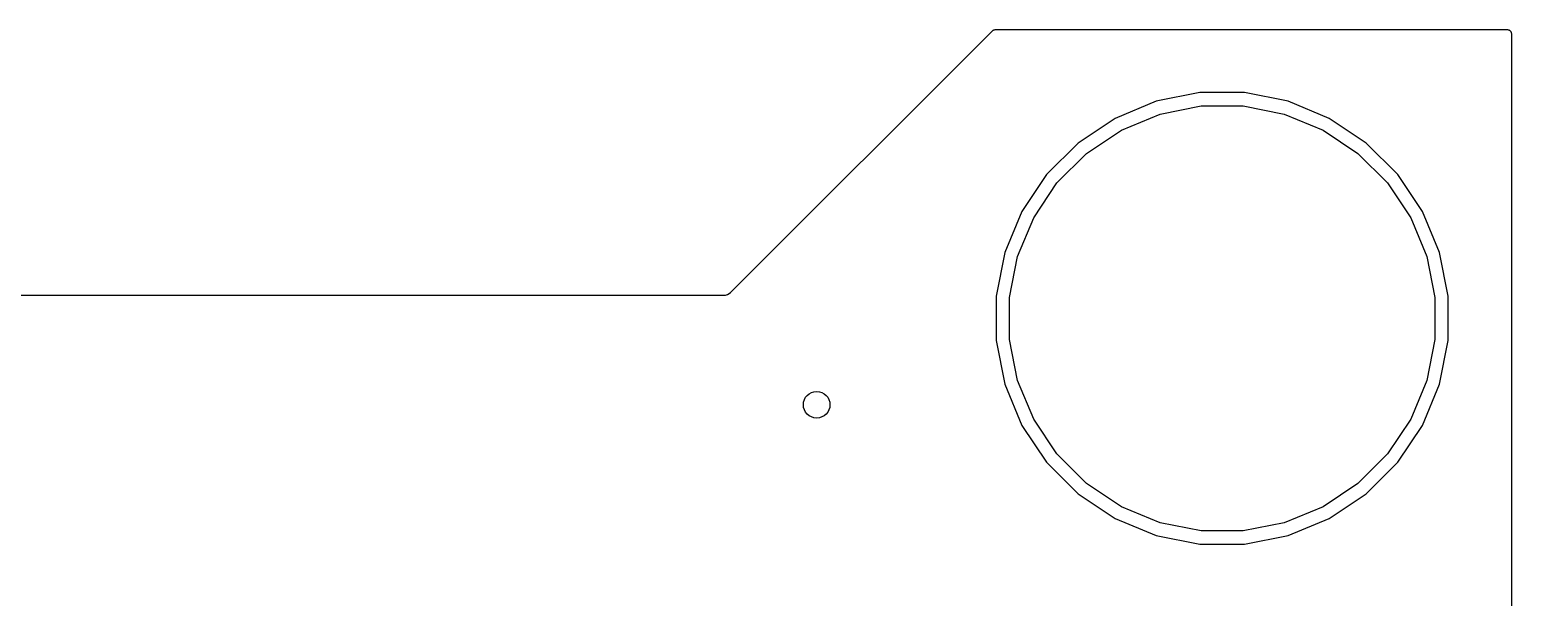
# Model space of a CAD drawing. Extents: x 113.2 to 188.8, y -123.8 to -78.2.
# Drawn here: x 166.56 to 188.85, y -86.7 to -78.15 of the extents above; entities that cross this region are included whole.
import ezdxf

# ---------------------------------------------------------------- set-up
doc = ezdxf.new("R2010")
doc.units = 0
doc.layers.add('BLACK', color=7, linetype='CONTINUOUS')

msp = doc.modelspace()

# ---------------------------------------------------------------- linework, layer by layer
at = {"layer": 'BLACK', "linetype": 'CONTINUOUS'}
for p, q in [((177.114, -82.0991), (181.044, -78.1691)), ((181.044, -78.1689), (181.045, -78.1685)), ((181.044, -78.169), (181.044, -78.1689)), ((181.044, -78.1691), (181.044, -78.169)), ((181.044, -78.169), (181.044, -78.169)), ((181.045, -78.1685), (181.049, -78.1649)), ((181.049, -78.1649), (181.054, -78.1612)), ((181.054, -78.1608), (181.059, -78.1582)), ((181.054, -78.161), (181.054, -78.1608)), ((181.054, -78.1612), (181.054, -78.161)), ((181.059, -78.1582), (181.065, -78.1554)), ((181.065, -78.1552), (181.071, -78.1536)), ((181.065, -78.1553), (181.065, -78.1552)), ((181.065, -78.1554), (181.065, -78.1553)), ((181.071, -78.1536), (181.076, -78.1519)), ((181.076, -78.1519), (181.077, -78.1519)), ((181.077, -78.1518), (181.083, -78.1513)), ((181.077, -78.1519), (181.077, -78.1518)), ((181.083, -78.1513), (181.088, -78.1507)), ((181.088, -78.1507), (188.786, -78.1507)), ((188.786, -78.1507), (188.787, -78.1507)), ((188.787, -78.1507), (188.787, -78.1507)), ((188.787, -78.1507), (188.787, -78.1507)), ((188.787, -78.1507), (188.787, -78.1507)), ((188.787, -78.1507), (188.793, -78.1514)), ((188.793, -78.1514), (188.799, -78.152)), ((188.799, -78.152), (188.799, -78.152)), ((188.799, -78.152), (188.8, -78.1521)), ((188.8, -78.1521), (188.805, -78.1539)), ((188.805, -78.1539), (188.811, -78.1556)), ((188.811, -78.1556), (188.811, -78.1557)), ((188.811, -78.1557), (188.811, -78.1558)), ((188.811, -78.1558), (188.816, -78.1586)), ((188.816, -78.1586), (188.822, -78.1614)), ((188.822, -78.1614), (188.822, -78.1616)), ((188.822, -78.1616), (188.822, -78.1617)), ((188.822, -78.1617), (188.826, -78.1655)), ((188.826, -78.1655), (188.831, -78.1693)), ((188.831, -78.1693), (188.831, -78.1694)), ((188.831, -78.1694), (188.831, -78.1696)), ((188.831, -78.1696), (188.835, -78.1742)), ((188.835, -78.1742), (188.839, -78.1788)), ((188.839, -78.1788), (188.839, -78.179)), ((188.839, -78.179), (188.839, -78.1791)), ((188.839, -78.1791), (188.842, -78.1844)), ((188.842, -78.1844), (188.845, -78.1896)), ((188.845, -78.1896), (188.845, -78.1898)), ((188.845, -78.1898), (188.845, -78.19)), ((188.845, -78.19), (188.846, -78.1957)), ((188.846, -78.1957), (188.848, -78.2013)), ((188.848, -78.2013), (188.848, -78.2016)), ((188.848, -78.2016), (188.848, -78.2018)), ((188.848, -78.2018), (188.849, -78.2076)), ((188.849, -78.2076), (188.849, -78.2135)), ((188.849, -78.2135), (188.849, -123.786)), ((184.165, -79.1), (183.508, -79.2307)), ((184.835, -79.1), (184.165, -79.1)), ((185.492, -79.2307), (184.835, -79.1)), ((183.508, -79.2307), (182.889, -79.487)), ((183.567, -79.423), (184.185, -79.3)), ((184.185, -79.3), (184.815, -79.3)), ((184.815, -79.3), (185.433, -79.423)), ((186.111, -79.487), (185.492, -79.2307)), ((182.889, -79.487), (182.333, -79.859)), ((182.984, -79.6642), (183.567, -79.423)), ((185.433, -79.423), (186.016, -79.6642)), ((186.667, -79.859), (186.111, -79.487)), ((182.46, -80.0144), (182.984, -79.6642)), ((186.016, -79.6642), (186.54, -80.0144)), ((182.333, -79.859), (181.859, -80.3326)), ((187.141, -80.3326), (186.667, -79.859)), ((182.014, -80.4601), (182.46, -80.0144)), ((186.54, -80.0144), (186.986, -80.4601)), ((181.859, -80.3326), (181.487, -80.8895)), ((187.513, -80.8895), (187.141, -80.3326)), ((181.664, -80.9842), (182.014, -80.4601)), ((186.986, -80.4601), (187.336, -80.9842)), ((181.487, -80.8895), (181.231, -81.5083)), ((187.769, -81.5083), (187.513, -80.8895)), ((181.423, -81.5666), (181.664, -80.9842)), ((187.336, -80.9842), (187.577, -81.5666)), ((181.231, -81.5083), (181.1, -82.1651)), ((181.3, -82.1848), (181.423, -81.5666)), ((187.577, -81.5666), (187.7, -82.1848)), ((187.9, -82.1651), (187.769, -81.5083)), ((125.01, -82.1507), (176.99, -82.1507)), ((176.99, -82.1507), (176.99, -82.1507)), ((176.99, -82.1507), (176.993, -82.151)), ((176.993, -82.151), (176.996, -82.151)), ((176.996, -82.151), (177, -82.1514)), ((177, -82.1514), (177.004, -82.151)), ((177.004, -82.151), (177.03, -82.1485)), ((177.004, -82.151), (177.004, -82.151)), ((177.03, -82.1485), (177.058, -82.1399)), ((177.058, -82.1399), (177.084, -82.1259)), ((177.084, -82.1259), (177.103, -82.1104)), ((177.103, -82.1104), (177.107, -82.1071)), ((177.103, -82.1104), (177.103, -82.1104)), ((177.107, -82.1071), (177.11, -82.1037)), ((177.11, -82.103), (177.112, -82.1012)), ((177.11, -82.1037), (177.11, -82.103)), ((177.112, -82.1012), (177.114, -82.0991)), ((181.1, -82.1651), (181.1, -82.8349)), ((181.3, -82.8152), (181.3, -82.1848)), ((187.7, -82.1848), (187.7, -82.8152)), ((187.9, -82.8349), (187.9, -82.1651)), ((181.1, -82.8349), (181.231, -83.4917)), ((181.423, -83.4334), (181.3, -82.8152)), ((187.7, -82.8152), (187.577, -83.4334)), ((187.769, -83.4917), (187.9, -82.8349)), ((181.231, -83.4917), (181.487, -84.1105)), ((181.664, -84.0158), (181.423, -83.4334)), ((187.577, -83.4334), (187.336, -84.0158)), ((187.513, -84.1105), (187.769, -83.4917)), ((182.014, -84.5399), (181.664, -84.0158)), ((187.336, -84.0158), (186.986, -84.5399)), ((181.487, -84.1105), (181.859, -84.6674)), ((187.141, -84.6674), (187.513, -84.1105)), ((181.859, -84.6674), (182.333, -85.141)), ((182.46, -84.9856), (182.014, -84.5399)), ((186.986, -84.5399), (186.54, -84.9856)), ((186.667, -85.141), (187.141, -84.6674)), ((182.984, -85.3358), (182.46, -84.9856)), ((186.54, -84.9856), (186.016, -85.3358)), ((182.333, -85.141), (182.889, -85.513)), ((183.567, -85.577), (182.984, -85.3358)), ((186.016, -85.3358), (185.433, -85.577)), ((186.111, -85.513), (186.667, -85.141)), ((182.889, -85.513), (183.508, -85.7693)), ((184.185, -85.7), (183.567, -85.577)), ((185.433, -85.577), (184.815, -85.7)), ((185.492, -85.7693), (186.111, -85.513)), ((183.508, -85.7693), (184.165, -85.9)), ((184.815, -85.7), (184.185, -85.7)), ((184.835, -85.9), (185.492, -85.7693)), ((184.165, -85.9), (184.835, -85.9))]:
    msp.add_line(p, q, dxfattribs=at)
at = {"layer": 'BLACK'}
msp.add_circle((178.4, -83.8), 0.2, dxfattribs=at)

doc.saveas('drawing.dxf')
